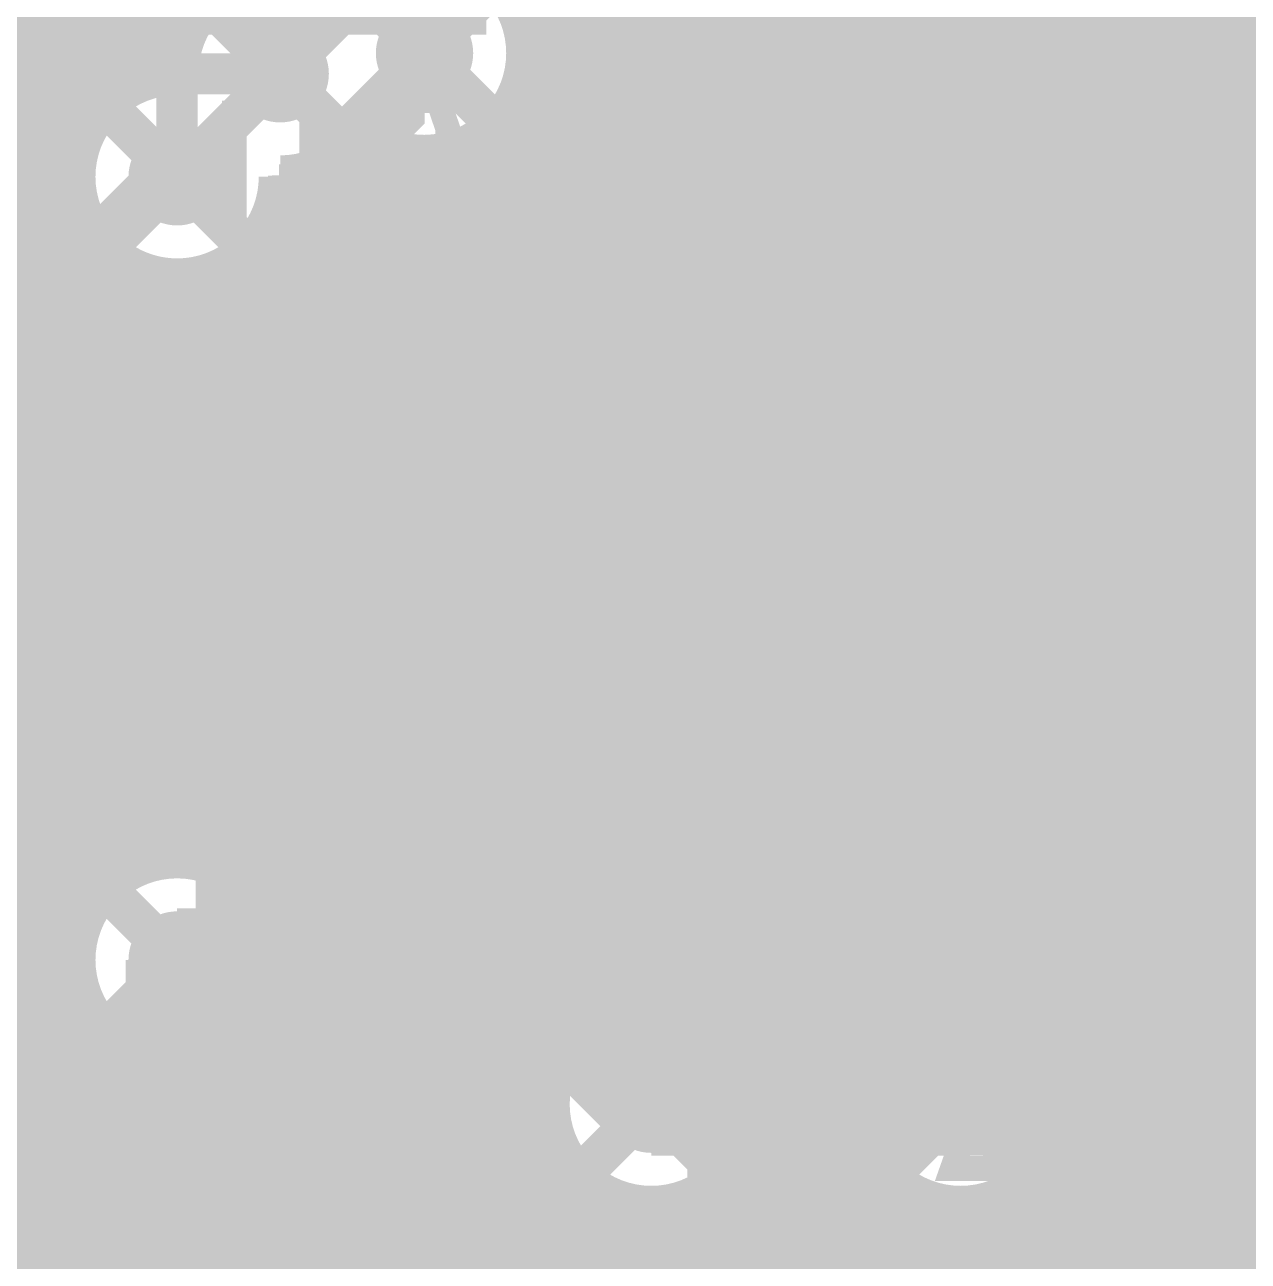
# Model space of a CAD drawing. Extents: x -3 to 92, y -53 to 125.
# Drawn here: x 52.66 to 60.19, y 31.54 to 39.16 of the extents above; entities that cross this region are included whole.
import ezdxf

# ---------------------------------------------------------------- set-up
doc = ezdxf.new("R2010")
doc.units = 0
doc.header["$MEASUREMENT"] = 0
doc.layers.get('0').update_dxf_attribs({"linetype": 'CONTINUOUS'})
for name, color, linetype in [('23-325-0_AST', 7, 'CONTINUOUS'), ('23-325-0_BOT', 7, 'CONTINUOUS'), ('23-325-0_DRD', 2, 'CONTINUOUS'), ('23-325-0_IN1', 4, 'CONTINUOUS'), ('23-325-0_IN2', 3, 'CONTINUOUS'), ('23-325-0_SMT', 10, 'CONTINUOUS'), ('23-325-0_SPT', 14, 'CONTINUOUS'), ('23-325-0_SST', 9, 'CONTINUOUS'), ('23-325-0_TOP', 12, 'CONTINUOUS'), ('THRUHOLE_TAP', 8, 'CONTINUOUS')]:
    doc.layers.add(name, color=color, linetype=linetype)

# ---------------------------------------------------------------- blocks, each defined once
blk = doc.blocks.new('OBLONG_51')
at = {"const_width": 0.65024}
blk.add_lwpolyline([(0, 0.50038), (0, -0.50038)], dxfattribs=at)
at = {"const_width": 0.32512}
for points in [[(-0.16256, 0.50038, 1), (0.16256, 0.50038, 1)], [(-0.16256, -0.50038, 1), (0.16256, -0.50038, 1)]]:
    blk.add_lwpolyline(points, format="xyb", close=True, dxfattribs=at)
blk = doc.blocks.new('ROUND_68')
at = {"const_width": 0.29972}
blk.add_lwpolyline([(-0.14986, 0, 1), (0.14986, 0, 1)], format="xyb", close=True, dxfattribs=at)
blk = doc.blocks.new('ROUND_78')
at = {"const_width": 0.29972}
blk.add_lwpolyline([(-0.14986, 0, 1), (0.14986, 0, 1)], format="xyb", close=True, dxfattribs=at)
blk = doc.blocks.new('ROUND_79')
at = {"const_width": 0.29972}
blk.add_lwpolyline([(-0.14986, 0, 1), (0.14986, 0, 1)], format="xyb", close=True, dxfattribs=at)
blk = doc.blocks.new('RECTANGLE_4')
blk.add_solid([(0.4826, 0.4064), (0.4826, -0.4064), (-0.4826, 0.4064), (-0.4826, -0.4064)])
blk = doc.blocks.new('ROUND_84')
at = {"const_width": 0.10033}
blk.add_lwpolyline([(-0.050164, 0, 1), (0.050164, 0, 1)], format="xyb", close=True, dxfattribs=at)

msp = doc.modelspace()

# ---------------------------------------------------------------- linework, layer by layer
at = {"layer": '23-325-0_AST', "const_width": 0.1524}
for points in [[(56.3499, 38.92042), (56.3499, 42.61612), (66.04, 42.61612), (66.8401, 41.81602), (66.8401, 38.92042), (56.3499, 38.92042)], [(51.8795, 42.1005), (51.8795, 39.1795), (53.5178, 39.1795), (53.5178, 42.1005), (51.8795, 42.1005)], [(53.7845, 42.1005), (53.7845, 39.1795), (55.4228, 39.1795), (55.4228, 42.1005), (53.7845, 42.1005)], [(53.7845, 35.7505), (53.7845, 32.8295), (55.4228, 32.8295), (55.4228, 35.7505), (53.7845, 35.7505)], [(55.6895, 35.7505), (55.6895, 32.8295), (57.3278, 32.8295), (57.3278, 35.7505), (55.6895, 35.7505)], [(57.5945, 35.7505), (57.5945, 32.8295), (59.2328, 32.8295), (59.2328, 35.7505), (57.5945, 35.7505)], [(59.4995, 35.7505), (59.4995, 32.8295), (61.1378, 32.8295), (61.1378, 35.7505), (59.4995, 35.7505)], [(58.72226, 35.15614), (58.8899, 35.23996), (58.8899, 35.41014), (58.72226, 35.49396), (58.55208, 35.49396), (58.21426, 35.32632), (57.8739, 35.49396), (57.8739, 35.15614)], [(60.7949, 35.23996), (59.7789, 35.49396), (59.7789, 35.15614)], [(54.91226, 35.15614), (55.0799, 35.19932), (55.0799, 35.45332), (54.91226, 35.49396), (54.5719, 35.49396), (54.40426, 35.41014), (54.40426, 35.15614), (54.0639, 35.15614), (54.0639, 35.49396)], [(56.64708, 35.49396), (56.64708, 35.15614), (55.9689, 35.32632), (55.9689, 35.41014), (56.9849, 35.41014)], [(60.62726, 34.47034), (60.7949, 34.55416), (60.7949, 34.72434), (60.62726, 34.80816), (60.45708, 34.80816), (60.11926, 34.64052), (59.7789, 34.80816), (59.7789, 34.47034)], [(54.74208, 34.80816), (54.74208, 34.47034), (54.0639, 34.64052), (54.0639, 34.72434), (55.0799, 34.72434)], [(56.64708, 34.80816), (56.64708, 34.47034), (55.9689, 34.64052), (55.9689, 34.72434), (56.9849, 34.72434)], [(58.55208, 34.80816), (58.55208, 34.47034), (57.8739, 34.64052), (57.8739, 34.72434), (58.8899, 34.72434)], [(55.0799, 34.12236), (55.0799, 33.95472)], [(56.9849, 34.12236), (56.9849, 33.95472)], [(58.8899, 34.12236), (58.8899, 33.95472)], [(55.0799, 34.03854), (54.0639, 34.03854), (54.23408, 33.95472)], [(56.9849, 34.03854), (55.9689, 34.03854), (56.13908, 33.95472)], [(58.8899, 34.03854), (57.8739, 34.03854), (58.04408, 33.95472)], [(60.7949, 34.03854), (59.7789, 34.03854), (59.94908, 33.95472)], [(54.5719, 33.18256), (54.5719, 33.43656), (54.40426, 33.52292), (54.23408, 33.52292), (54.0639, 33.43656), (54.0639, 33.18256), (55.0799, 33.18256)], [(54.5719, 33.39592), (55.0799, 33.52292)], [(56.4769, 33.18256), (56.4769, 33.43656), (56.30926, 33.52292), (56.13908, 33.52292), (55.9689, 33.43656), (55.9689, 33.18256), (56.9849, 33.18256)], [(56.4769, 33.39592), (56.9849, 33.52292)], [(58.3819, 33.18256), (58.3819, 33.43656), (58.21426, 33.52292), (58.04408, 33.52292), (57.8739, 33.43656), (57.8739, 33.18256), (58.8899, 33.18256)], [(58.3819, 33.39592), (58.8899, 33.52292)], [(60.2869, 33.18256), (60.2869, 33.43656), (60.11926, 33.52292), (59.94908, 33.52292), (59.7789, 33.43656), (59.7789, 33.18256), (60.7949, 33.18256)], [(54.991, 27.813), (50.419, 27.813), (50.419, 29.591), (50.673, 29.845), (50.419, 30.099), (50.419, 31.877), (54.991, 31.877), (54.991, 27.813)], [(60.071, 27.813), (55.499, 27.813), (55.499, 29.591), (55.753, 29.845), (55.499, 30.099), (55.499, 31.877), (60.071, 31.877), (60.071, 27.813)]]:
    msp.add_lwpolyline(points, dxfattribs=at)
at = {"layer": '23-325-0_BOT'}
for points, const_width in [([(59.563, 85.02904), (59.563, 33.91916)], 0.254), ([(51.181, 80.645), (51.181, 67.056), (52.197, 66.04), (52.197, 49.403), (53.975, 47.625), (53.975, 39.624), (53.594, 39.243), (53.594, 38.227)], 0.254), ([(55.118, 38.989), (54.991, 39.116), (54.991, 48.133), (53.34, 49.784), (53.34, 75.057), (54.356, 76.073), (54.356, 77.47)], 0.254), ([(51.816, 67.818), (52.705, 66.929), (52.705, 49.657), (54.483, 47.879), (54.483, 39.116), (54.229, 38.862)], 0.254), ([(57.7342, 49.29378), (57.7342, -1.69926)], 0.254), ([(51.435, 46.863), (52.705, 45.593), (52.705, 28.575), (51.308, 27.178)], 0.635), ([(59.7916, 46.52772), (59.7916, 33.69056)], 0.254), ([(60.0202, 46.31182), (60.0202, 33.46196)], 0.254), ([(60.2488, 46.23816), (60.2488, 33.23336)], 0.254), ([(57.9628, 45.53966), (57.9628, 32.9438)], 0.254), ([(58.1914, 45.38726), (58.1914, 33.09874)], 0.254), ([(55.88, 43.434), (55.88, 29.21), (55.499, 28.829), (55.372, 28.829)], 0.254), ([(60.452, 28.829), (60.452, 32.385), (58.928, 33.909), (58.928, 42.545)], 0.254), ([(58.42, 42.17162), (58.42, 33.14192)], 0.254), ([(58.4708, 42.11066), (58.4708, 33.909)], 0.254), ([(59.3852, 42.11066), (59.3852, 34.09696)], 0.254), ([(57.5056, 40.22598), (57.5056, 20.72386)], 0.254), ([(56.3372, 40.0939), (56.3372, 33.11652)], 0.254), ([(56.3626, 40.05072), (56.3626, 33.1216)], 0.254), ([(57.277, 39.88308), (57.277, 20.89658)], 0.254), ([(56.5912, 39.83482), (56.5912, 33.13684)], 0.254), ([(56.8198, 39.76116), (56.8198, 33.06318)], 0.254), ([(57.0484, 39.77386), (57.0484, 32.84728)], 0.254), ([(58.4708, 39.0906), (56.3372, 39.0906)], 0.254), ([(65.70472, 39.0906), (59.3852, 39.0906)], 0.254), ([(58.4708, 38.862), (56.3372, 38.862)], 0.254), ([(77.79258, 38.862), (59.3852, 38.862)], 0.254), ([(58.4708, 38.6334), (56.3372, 38.6334)], 0.254), ([(77.7748, 38.6334), (59.3852, 38.6334)], 0.254), ([(54.7624, 38.4683), (54.7624, 31.82874)], 0.254), ([(55.4228, 38.43782), (55.4228, 31.6992)], 0.254), ([(54.88178, 38.4048), (54.6608, 38.4048)], 0.254), ([(54.991, 38.37178), (54.991, 31.87192)], 0.254), ([(55.2196, 38.3667), (55.2196, 31.82874)], 0.254), ([(55.4228, 38.4048), (55.35422, 38.4048)], 0.254), ([(58.4708, 38.4048), (56.3372, 38.4048)], 0.254), ([(77.7748, 38.4048), (59.3852, 38.4048)], 0.254), ([(54.5338, 38.31082), (54.5338, 31.6738)], 0.254), ([(54.3052, 38.23716), (54.3052, -1.76276)], 0.254), ([(55.4228, 38.1762), (54.22138, 38.1762)], 0.254), ([(58.4708, 38.1762), (56.3372, 38.1762)], 0.254), ([(68.78066, 38.1762), (59.3852, 38.1762)], 0.254), ([(55.4228, 37.9476), (54.15788, 37.9476)], 0.254), ([(58.4708, 37.9476), (56.3372, 37.9476)], 0.254), ([(68.62826, 37.9476), (59.3852, 37.9476)], 0.254), ([(54.0766, 37.8206), (54.0766, 33.8328)], 0.254), ([(55.4228, 37.719), (53.96484, 37.719)], 0.254), ([(58.4708, 37.719), (56.3372, 37.719)], 0.254), ([(68.58508, 37.719), (59.3852, 37.719)], 0.254), ([(53.3527, 37.64534), (53.3527, 34.00044)], 0.254), ([(53.3908, 37.6301), (53.3908, 34.01568)], 0.254), ([(53.6194, 37.59708), (53.6194, 34.0487)], 0.254), ([(53.848, 37.65042), (53.848, 33.99536)], 0.254), ([(55.4228, 37.4904), (53.3527, 37.4904)], 0.254), ([(58.4708, 37.4904), (56.3372, 37.4904)], 0.254), ([(68.62826, 37.4904), (59.3852, 37.4904)], 0.254), ([(55.4228, 37.2618), (53.3527, 37.2618)], 0.254), ([(58.4708, 37.2618), (56.3372, 37.2618)], 0.254), ([(68.78066, 37.2618), (59.3852, 37.2618)], 0.254), ([(55.4228, 37.0332), (53.3527, 37.0332)], 0.254), ([(58.4708, 37.0332), (56.3372, 37.0332)], 0.254), ([(69.08038, 37.0332), (59.3852, 37.0332)], 0.254), ([(55.4228, 36.8046), (53.3527, 36.8046)], 0.254), ([(58.4708, 36.8046), (56.3372, 36.8046)], 0.254), ([(65.82156, 36.8046), (59.3852, 36.8046)], 0.254), ([(55.4228, 36.576), (53.3527, 36.576)], 0.254), ([(58.4708, 36.576), (56.3372, 36.576)], 0.254), ([(65.51676, 36.576), (59.3852, 36.576)], 0.254), ([(55.4228, 36.3474), (53.3527, 36.3474)], 0.254), ([(58.4708, 36.3474), (56.3372, 36.3474)], 0.254), ([(65.41008, 36.3474), (59.3852, 36.3474)], 0.254), ([(55.4228, 36.1188), (53.3527, 36.1188)], 0.254), ([(58.4708, 36.1188), (56.3372, 36.1188)], 0.254), ([(65.3923, 36.1188), (59.3852, 36.1188)], 0.254), ([(55.4228, 35.8902), (53.3527, 35.8902)], 0.254), ([(58.4708, 35.8902), (56.3372, 35.8902)], 0.254), ([(65.3923, 35.8902), (59.3852, 35.8902)], 0.254), ([(55.4228, 35.6616), (53.3527, 35.6616)], 0.254), ([(58.4708, 35.6616), (56.3372, 35.6616)], 0.254), ([(65.3923, 35.6616), (59.3852, 35.6616)], 0.254), ([(55.4228, 35.433), (53.3527, 35.433)], 0.254), ([(58.4708, 35.433), (56.3372, 35.433)], 0.254), ([(65.3923, 35.433), (59.3852, 35.433)], 0.254), ([(55.4228, 35.2044), (53.3527, 35.2044)], 0.254), ([(58.4708, 35.2044), (56.3372, 35.2044)], 0.254), ([(65.3923, 35.2044), (59.3852, 35.2044)], 0.254), ([(55.4228, 34.9758), (53.3527, 34.9758)], 0.254), ([(58.4708, 34.9758), (56.3372, 34.9758)], 0.254), ([(65.3923, 34.9758), (59.3852, 34.9758)], 0.254), ([(55.4228, 34.7472), (53.3527, 34.7472)], 0.254), ([(58.4708, 34.7472), (56.3372, 34.7472)], 0.254), ([(65.3923, 34.7472), (59.3852, 34.7472)], 0.254), ([(55.4228, 34.5186), (53.3527, 34.5186)], 0.254), ([(58.4708, 34.5186), (56.3372, 34.5186)], 0.254), ([(65.3923, 34.5186), (59.3852, 34.5186)], 0.254), ([(55.4228, 34.29), (53.3527, 34.29)], 0.254), ([(58.4708, 34.29), (56.3372, 34.29)], 0.254), ([(65.3923, 34.29), (59.3852, 34.29)], 0.254), ([(59.3852, 34.09696), (60.77458, 32.70758)], 0.254), ([(55.4228, 34.0614), (53.3527, 34.0614)], 0.254), ([(58.4708, 34.0614), (56.3372, 34.0614)], 0.254), ([(65.3923, 34.0614), (59.42076, 34.0614)], 0.254), ([(55.4228, 33.8328), (54.0766, 33.8328)], 0.254), ([(58.47588, 33.8328), (56.3372, 33.8328)], 0.254), ([(65.3923, 33.8328), (59.64936, 33.8328)], 0.254), ([(52.959, 26.289), (53.594, 26.924), (53.594, 33.401)], 0.635), ([(55.4228, 33.6042), (54.20868, 33.6042)], 0.254), ([(58.58764, 33.6042), (56.3372, 33.6042)], 0.254), ([(58.60796, 33.58134), (59.9948, 32.1945)], 0.254), ([(65.3923, 33.6042), (59.87796, 33.6042)], 0.254), ([(58.6486, 33.5407), (58.6486, 33.09874)], 0.254), ([(54.2417, 33.401), (54.2417, 26.924)], 0.254), ([(55.4228, 33.3756), (54.2417, 33.3756)], 0.254), ([(58.8137, 33.3756), (56.3372, 33.3756)], 0.254), ([(65.3923, 33.3756), (60.10656, 33.3756)], 0.254), ([(58.8772, 33.3121), (58.8772, 32.9438)], 0.254), ([(55.4228, 33.147), (54.2417, 33.147)], 0.254), ([(59.0423, 33.147), (56.3372, 33.147)], 0.254), ([(59.1058, 33.0835), (59.1058, 30.44952)], 0.254), ([(55.4228, 32.9184), (54.2417, 32.9184)], 0.254), ([(57.9374, 32.9184), (56.99506, 32.9184)], 0.254), ([(59.2709, 32.9184), (58.90006, 32.9184)], 0.254), ([(59.3344, 32.8549), (59.3344, 30.32506)], 0.254), ([(55.4228, 32.6898), (54.2417, 32.6898)], 0.254), ([(57.81548, 32.6898), (57.11952, 32.6898)], 0.254), ([(59.4995, 32.6898), (59.02452, 32.6898)], 0.254), ([(59.563, 32.6263), (59.563, 25.1714)], 0.254), ([(55.4228, 32.4612), (54.2417, 32.4612)], 0.254), ([(57.79262, 32.4612), (57.14238, 32.4612)], 0.254), ([(59.7281, 32.4612), (59.04738, 32.4612)], 0.254), ([(59.7916, 32.3977), (59.7916, 25.4)], 0.254), ([(55.4228, 32.2326), (54.2417, 32.2326)], 0.254), ([(57.85612, 32.2326), (57.07888, 32.2326)], 0.254), ([(59.9567, 32.2326), (58.98388, 32.2326)], 0.254), ([(59.9948, 32.1945), (59.9948, 29.2608)], 0.254), ([(57.0484, 32.17672), (57.0484, 20.94992)], 0.254), ([(57.9628, 32.07766), (57.9628, -1.9558)], 0.254), ([(58.8772, 32.07766), (58.8772, 30.47238)], 0.254), ([(55.4228, 32.004), (54.2417, 32.004)], 0.254), ([(56.8198, 31.96082), (56.8198, 20.9169)], 0.254), ([(58.04662, 32.004), (56.88584, 32.004)], 0.254), ([(59.9948, 32.004), (58.79084, 32.004)], 0.254), ([(56.3372, 31.90748), (56.3372, 29.21)], 0.254), ([(56.3626, 31.89986), (56.3626, -1.71196)], 0.254), ([(56.5912, 31.88716), (56.5912, 20.7772)], 0.254), ([(58.1914, 31.92526), (58.1914, -1.8923)], 0.254), ([(58.42, 31.88208), (58.42, 30.21584)], 0.254), ([(58.6486, 31.92526), (58.6486, 30.40888)], 0.254), ([(54.65572, 31.7754), (54.2417, 31.7754)], 0.254), ([(55.4228, 31.7754), (55.32628, 31.7754)], 0.254), ([(59.9948, 31.7754), (56.3372, 31.7754)], 0.254), ([(54.43982, 31.5468), (54.2417, 31.5468)], 0.254), ([(59.9948, 31.5468), (56.3372, 31.5468)], 0.254)]:
    msp.add_lwpolyline(points, dxfattribs=dict(at, const_width=const_width))
at = {"layer": '23-325-0_BOT', "const_width": 0.254}
for points in [[(54.229, 38.23208, 0.2379888), (54.73567, 38.48772)], [(54.73446, 38.48862, 0.1649665), (55.118, 38.35854)], [(55.118, 38.35908, 0.1269597), (55.42284, 38.43775)], [(53.594, 37.59708, 0.4142136), (54.22392, 38.227)], [(53.3527, 37.64534, 0.0986279), (53.594, 37.59728)], [(53.594, 34.0487, 0.0959678), (53.35213, 34.00185)], [(54.2417, 33.401, 0.4142136), (53.594, 34.0487)], [(58.4708, 33.909, 0.1989124), (58.60471, 33.58571)], [(58.4708, 33.909, 0.1989124), (58.60471, 33.58571)], [(56.515, 33.14192, 0.0716356), (56.33726, 33.11632)], [(57.14492, 32.512, 0.4142136), (56.515, 33.14192)], [(58.42, 33.14192, 0.4142136), (57.79008, 32.512)], [(59.04992, 32.512, 0.4142136), (58.42, 33.14192)], [(56.515, 31.88208, 0.4142136), (57.14492, 32.512)], [(57.79008, 32.512, 0.4142136), (58.42, 31.88208)], [(58.42, 31.88208, 0.4142136), (59.04992, 32.512)], [(56.3372, 31.90748, 0.071635), (56.515, 31.88188)], [(54.991, 31.87192, 0.4142136), (54.36108, 31.242)], [(54.991, 31.87192, 0.4142136), (54.36108, 31.242)], [(55.4228, 31.6992, 0.1914993), (54.991, 31.87087)], [(55.4228, 31.6992, 0.1914993), (54.991, 31.87087)]]:
    msp.add_lwpolyline(points, format="xyb", dxfattribs=at)
at = {"layer": '23-325-0_DRD', "const_width": 0.254}
for points in [[(55.753, 39.624), (54.483, 38.354)], [(55.753, 38.354), (54.483, 39.624)], [(54.864, 39.497), (53.594, 38.227)], [(54.864, 38.227), (53.594, 39.497)], [(54.229, 38.862), (52.959, 37.592)], [(54.229, 37.592), (52.959, 38.862)], [(54.229, 34.036), (52.959, 32.766)], [(54.229, 32.766), (52.959, 34.036)], [(54.229, 34.036), (52.959, 32.766)], [(54.229, 32.766), (52.959, 34.036)], [(57.15, 33.147), (55.88, 31.877)], [(57.15, 31.877), (55.88, 33.147)], [(57.15, 33.147), (55.88, 31.877)], [(57.15, 31.877), (55.88, 33.147)], [(59.055, 33.147), (57.785, 31.877)], [(59.055, 31.877), (57.785, 33.147)], [(59.055, 33.147), (57.785, 31.877)], [(59.055, 31.877), (57.785, 33.147)], [(55.626, 31.877), (54.356, 30.607)], [(55.626, 30.607), (54.356, 31.877)], [(55.626, 31.877), (54.356, 30.607)], [(55.626, 30.607), (54.356, 31.877)]]:
    msp.add_lwpolyline(points, dxfattribs=at)
at = {"layer": '23-325-0_IN1', "const_width": 0.254}
for points in [[(53.594, 121.94286), (53.594, 38.85692)], [(53.3654, 121.70156), (53.3654, 38.81374)], [(53.1368, 121.5644), (53.1368, 38.6588)], [(52.9082, 121.49328), (52.9082, 26.91638)], [(52.6796, 121.4755), (52.6796, 26.85288)], [(58.166, 106.81462), (58.166, 33.08858)], [(57.9374, 106.62412), (57.9374, 32.91586)], [(57.7088, 49.2379), (57.7088, -1.68148)], [(59.7662, 46.5709), (59.7662, 21.96084)], [(59.9948, 46.32706), (59.9948, 29.2608)], [(60.2234, 46.2407), (60.2234, 29.41574)], [(55.88, 42.80408), (55.88, 29.19984)], [(56.1086, 42.84726), (56.1086, 32.99206)], [(59.5376, 42.38498), (59.5376, 21.9456)], [(58.3946, 42.20972), (58.3946, 33.14192)], [(59.309, 42.04208), (59.309, 21.83638)], [(58.6232, 41.99382), (58.6232, 33.1089)], [(58.8518, 41.92016), (58.8518, 32.9692)], [(59.0804, 41.93286), (59.0804, 21.49348)], [(57.4802, 40.14978), (57.4802, -1.54686)], [(56.3372, 40.0939), (56.3372, 33.11652)], [(56.5658, 39.85006), (56.5658, 33.13938)], [(57.2516, 39.8653), (57.2516, -1.47828)], [(56.7944, 39.7637), (56.7944, 33.07588)], [(57.023, 39.76878), (57.023, 32.88284)], [(53.64226, 39.0906), (52.2605, 39.0906)], [(65.70472, 39.0906), (55.7403, 39.0906)], [(53.59908, 38.862), (52.2732, 38.862)], [(86.36, 38.862), (55.73522, 38.862)], [(53.1114, 38.6334), (52.2732, 38.6334)], [(78.40472, 38.6334), (55.6387, 38.6334)], [(55.6514, 38.65372), (55.6514, 29.39288)], [(54.737, 38.48608), (54.737, 14.91996)], [(55.4228, 38.43782), (55.4228, 29.45638)], [(52.98948, 38.4048), (52.2732, 38.4048)], [(54.88178, 38.4048), (54.6608, 38.4048)], [(54.9656, 38.37686), (54.9656, 29.30906)], [(55.1942, 38.36416), (55.1942, 29.43352)], [(78.18882, 38.4048), (55.35422, 38.4048)], [(54.5084, 38.29812), (54.5084, 14.97584)], [(54.2798, 38.23462), (54.2798, 15.17904)], [(52.96662, 38.1762), (52.2732, 38.1762)], [(78.11516, 38.1762), (54.22138, 38.1762)], [(53.03012, 37.9476), (52.2732, 37.9476)], [(78.12786, 37.9476), (54.15788, 37.9476)], [(53.1368, 37.79266), (53.1368, 33.8328)], [(54.0512, 37.79266), (54.0512, 33.8328)], [(53.22062, 37.719), (52.2732, 37.719)], [(78.23708, 37.719), (53.96484, 37.719)], [(53.3654, 37.64026), (53.3654, 33.98774)], [(53.594, 37.59708), (53.594, 34.03092)], [(53.8226, 37.64026), (53.8226, 33.98774)], [(69.38772, 37.4904), (52.2732, 37.4904)], [(69.17182, 37.2618), (52.2732, 37.2618)], [(69.09816, 37.0332), (52.2732, 37.0332)], [(65.87998, 36.8046), (52.2732, 36.8046)], [(65.53708, 36.576), (52.2732, 36.576)], [(65.42786, 36.3474), (52.2732, 36.3474)], [(65.41516, 36.1188), (52.2732, 36.1188)], [(65.48882, 35.8902), (52.2732, 35.8902)], [(65.70472, 35.6616), (52.2732, 35.6616)], [(78.12278, 35.433), (52.2732, 35.433)], [(78.2193, 35.2044), (52.2732, 35.2044)], [(78.50378, 34.9758), (52.2732, 34.9758)], [(78.30566, 34.7472), (52.2732, 34.7472)], [(78.15326, 34.5186), (52.2732, 34.5186)], [(78.11008, 34.29), (52.2732, 34.29)], [(78.15326, 34.0614), (52.2732, 34.0614)], [(53.13426, 33.8328), (52.26558, 33.8328)], [(78.30566, 33.8328), (54.0512, 33.8328)], [(52.9971, 33.6042), (52.15636, 33.6042)], [(78.50378, 33.6042), (54.1909, 33.6042)], [(52.96408, 33.3756), (48.9712, 33.3756)], [(78.2193, 33.3756), (54.22392, 33.3756)], [(53.01742, 33.147), (48.9712, 33.147)], [(78.12278, 33.147), (54.17058, 33.147)], [(53.1368, 32.96666), (53.1368, 26.89352)], [(54.0512, 32.96666), (54.0512, 15.24508)], [(53.1876, 32.9184), (48.9712, 32.9184)], [(56.0324, 32.9184), (53.99786, 32.9184)], [(57.9374, 32.9184), (56.99506, 32.9184)], [(65.5574, 32.9184), (58.90006, 32.9184)], [(53.3654, 32.81426), (53.3654, 26.76906)], [(53.8226, 32.81426), (53.8226, 15.2273)], [(53.594, 32.77108), (53.594, 15.11046)], [(55.91048, 32.6898), (48.9712, 32.6898)], [(57.81548, 32.6898), (57.11952, 32.6898)], [(65.43548, 32.6898), (59.02452, 32.6898)], [(55.88762, 32.4612), (48.9712, 32.4612)], [(57.79262, 32.4612), (57.14238, 32.4612)], [(65.41262, 32.4612), (59.04738, 32.4612)], [(55.95112, 32.2326), (48.9712, 32.2326)], [(57.85612, 32.2326), (57.07888, 32.2326)], [(65.47612, 32.2326), (58.98388, 32.2326)], [(57.023, 32.13862), (57.023, -1.4605)], [(57.9374, 32.1056), (57.9374, -1.9177)], [(56.1086, 32.0294), (56.1086, 19.58086)], [(58.8518, 32.05226), (58.8518, -1.47828)], [(56.14162, 32.004), (48.9712, 32.004)], [(58.04662, 32.004), (56.88584, 32.004)], [(65.66662, 32.004), (58.79084, 32.004)], [(56.3372, 31.90748), (56.3372, -1.73228)], [(56.5658, 31.88462), (56.5658, -1.57734)], [(56.7944, 31.94812), (56.7944, -1.49098)], [(58.166, 31.93542), (58.166, -1.92786)], [(58.3946, 31.88208), (58.3946, -1.68656)], [(58.6232, 31.9151), (58.6232, -1.5494)], [(61.3664, 31.7754), (48.9712, 31.7754)], [(61.24448, 31.5468), (48.9712, 31.5468)]]:
    msp.add_lwpolyline(points, dxfattribs=at)
for points in [[(55.74792, 38.989, 0.4142136), (55.118, 39.61892)], [(54.229, 39.49192, 0.4142136), (53.59908, 38.862)], [(55.118, 38.35908, 0.4142136), (55.74792, 38.989)], [(53.594, 38.85692, 0.4142136), (52.96408, 38.227)], [(54.229, 38.23208, 0.2379888), (54.73567, 38.48772)], [(54.73446, 38.48862, 0.1649665), (55.118, 38.35854)], [(52.96408, 38.227, 0.4142136), (53.594, 37.59708)], [(53.594, 37.59708, 0.4142136), (54.22392, 38.227)], [(53.594, 34.03092, 0.4142136), (52.96408, 33.401)], [(53.594, 34.03092, 0.4142136), (52.96408, 33.401)], [(54.22392, 33.401, 0.4142136), (53.594, 34.03092)], [(54.22392, 33.401, 0.4142136), (53.594, 34.03092)], [(52.96408, 33.401, 0.4142136), (53.594, 32.77108)], [(52.96408, 33.401, 0.4142136), (53.594, 32.77108)], [(53.594, 32.77108, 0.4142136), (54.22392, 33.401)], [(53.594, 32.77108, 0.4142136), (54.22392, 33.401)], [(56.515, 33.14192, 0.4142136), (55.88508, 32.512)], [(57.14492, 32.512, 0.4142136), (56.515, 33.14192)], [(58.42, 33.14192, 0.4142136), (57.79008, 32.512)], [(59.04992, 32.512, 0.4142136), (58.42, 33.14192)], [(55.88508, 32.512, 0.4142136), (56.515, 31.88208)], [(56.515, 31.88208, 0.4142136), (57.14492, 32.512)], [(57.79008, 32.512, 0.4142136), (58.42, 31.88208)], [(58.42, 31.88208, 0.4142136), (59.04992, 32.512)]]:
    msp.add_lwpolyline(points, format="xyb", dxfattribs=at)
at = {"layer": '23-325-0_IN2', "const_width": 0.635}
for points in [[(53.594, 33.401), (55.626, 33.401), (56.515, 32.512)], [(58.42, 32.512), (56.515, 32.512)], [(58.42, 32.512), (66.04, 32.512)]]:
    msp.add_lwpolyline(points, dxfattribs=at)
at = {"layer": '23-325-0_SST', "const_width": 0.1524}
for points in [[(66.8401, 41.81602), (66.8401, 38.92042), (56.3499, 38.92042), (56.3499, 42.61612), (66.04, 42.61612), (66.8274, 41.81602), (66.8401, 41.81602)], [(51.8795, 42.1005), (51.8795, 39.1795), (53.5178, 39.1795), (53.5178, 42.1005), (51.8795, 42.1005)], [(53.7845, 42.1005), (53.7845, 39.1795), (55.4228, 39.1795), (55.4228, 42.1005), (53.7845, 42.1005)], [(54.42204, 38.6969), (54.42204, 37.85108), (54.36362, 37.6809), (54.00802, 37.6809), (53.94706, 37.85108), (53.94706, 38.6969)], [(55.26024, 37.6809), (54.78526, 37.6809), (55.26024, 38.35908), (55.26024, 38.52672), (55.20182, 38.6969), (54.84622, 38.6969), (54.78526, 38.52672)], [(56.09844, 37.6809), (55.62346, 37.6809), (56.09844, 38.35908), (56.09844, 38.52672), (56.04002, 38.6969), (55.68442, 38.6969), (55.62346, 38.52672)], [(53.3146, 35.96894), (53.3146, 36.98494), (53.19776, 36.81476)], [(56.7436, 35.96894), (56.7436, 36.98494), (56.62676, 36.81476)], [(60.0456, 35.96894), (60.0456, 36.98494), (59.92876, 36.81476)], [(52.24018, 36.47694), (52.59578, 36.47694), (52.71516, 36.64712), (52.71516, 36.81476), (52.59578, 36.98494), (52.24018, 36.98494), (52.24018, 35.96894)], [(54.27218, 36.30676), (53.7972, 36.30676), (54.03596, 36.98494), (54.1528, 36.98494), (54.1528, 35.96894)], [(54.6354, 36.13912), (54.69636, 35.96894), (55.05196, 35.96894), (55.11038, 36.13912), (55.11038, 36.47694), (54.991, 36.64712), (54.6354, 36.64712), (54.6354, 36.98494), (55.11038, 36.98494)], [(55.66918, 36.47694), (56.02478, 36.47694), (56.14416, 36.64712), (56.14416, 36.81476), (56.02478, 36.98494), (55.66918, 36.98494), (55.66918, 35.96894)], [(57.70118, 36.30676), (57.2262, 36.30676), (57.46496, 36.98494), (57.5818, 36.98494), (57.5818, 35.96894)], [(58.53938, 36.30676), (58.0644, 36.30676), (58.30316, 36.98494), (58.42, 36.98494), (58.42, 35.96894)], [(58.97118, 36.47694), (59.32678, 36.47694), (59.44616, 36.64712), (59.44616, 36.81476), (59.32678, 36.98494), (58.97118, 36.98494), (58.97118, 35.96894)], [(52.53736, 36.47694), (52.71516, 35.96894)], [(55.96636, 36.47694), (56.14416, 35.96894)], [(59.26836, 36.47694), (59.44616, 35.96894)], [(53.43398, 35.96894), (53.19776, 35.96894)], [(56.86298, 35.96894), (56.62676, 35.96894)], [(60.16498, 35.96894), (59.92876, 35.96894)], [(53.7845, 35.7505), (53.7845, 32.8295), (55.4228, 32.8295), (55.4228, 35.7505), (53.7845, 35.7505)], [(55.6895, 35.7505), (55.6895, 32.8295), (57.3278, 32.8295), (57.3278, 35.7505), (55.6895, 35.7505)], [(57.5945, 35.7505), (57.5945, 32.8295), (59.2328, 32.8295), (59.2328, 35.7505), (57.5945, 35.7505)], [(59.4995, 35.7505), (59.4995, 32.8295), (61.1378, 32.8295), (61.1378, 35.7505), (59.4995, 35.7505)], [(57.8866, 31.77794), (57.8866, 32.79394), (57.76976, 32.62376)], [(56.81218, 32.28594), (57.16778, 32.28594), (57.28716, 32.45612), (57.28716, 32.62376), (57.16778, 32.79394), (56.81218, 32.79394), (56.81218, 31.77794)], [(58.84418, 32.11576), (58.3692, 32.11576), (58.60796, 32.79394), (58.7248, 32.79394), (58.7248, 31.77794)], [(59.2074, 31.94812), (59.32678, 31.77794), (59.563, 31.77794), (59.68238, 31.94812), (59.68238, 32.11576), (59.44616, 32.45612), (59.68238, 32.79394), (59.2074, 32.79394)], [(57.10936, 32.28594), (57.28716, 31.77794)], [(54.991, 27.813), (54.991, 31.877), (50.419, 31.877), (50.419, 30.099), (50.673, 29.845), (50.419, 29.591), (50.419, 27.813), (54.991, 27.813)], [(60.071, 27.813), (60.071, 31.877), (55.499, 31.877), (55.499, 30.099), (55.753, 29.845), (55.499, 29.591), (55.499, 27.813), (60.071, 27.813)], [(58.00598, 31.77794), (57.76976, 31.77794)]]:
    msp.add_lwpolyline(points, dxfattribs=at)
at = {"layer": '23-325-0_TOP'}
for points, const_width in [([(45.0469, 38.1762), (45.1358, 38.1762), (47.498, 35.814), (52.959, 35.814), (56.642, 39.497), (64.897, 39.497), (66.167, 40.767)], 0.254), ([(54.229, 38.862), (53.086, 38.862), (51.689, 37.465), (48.768, 37.465), (46.55566, 39.67734), (45.0469, 39.67734)], 0.254), ([(40.06342, 36.195), (40.06342, 34.48558), (40.513, 34.036), (50.292, 34.036), (51.562, 35.306), (53.213, 35.306), (56.896, 38.989), (65.405, 38.989), (65.913, 39.497), (66.04, 39.497), (66.04, 39.624)], 0.254), ([(53.594, 38.227), (53.467, 38.227), (52.07, 36.83), (48.641, 36.83), (46.29404, 39.17696), (45.0469, 39.17696)], 0.254), ([(45.0469, 38.67658), (46.03242, 38.67658), (48.387, 36.322), (52.705, 36.322), (54.991, 38.608), (54.991, 38.862), (55.118, 38.989)], 0.254), ([(54.61, 35.0012), (55.4228, 35.814), (56.134, 35.814), (57.15, 36.83), (57.15, 37.719)], 0.254), ([(56.515, 35.0012), (56.515, 35.052), (58.42, 36.957), (58.42, 37.719)], 0.254), ([(59.69, 37.719), (59.69, 36.2712), (58.42, 35.0012)], 0.254), ([(59.5122, 35.4457), (59.2328, 35.1663)], 0.254), ([(59.5122, 35.4457), (59.5122, 34.3154)], 0.254), ([(59.309, 35.2425), (59.309, 31.6992)], 0.254), ([(59.2328, 35.1663), (59.2328, 34.3154)], 0.254), ([(59.5122, 35.2044), (59.26836, 35.2044)], 0.254), ([(54.61, 35.0012), (54.4068, 34.798), (51.816, 34.798), (49.53, 32.512), (47.879, 32.512), (46.482, 31.115), (46.482, 29.845)], 0.254), ([(51.562, 29.845), (51.562, 30.48), (53.213, 32.131), (55.372, 32.131), (55.626, 32.385), (55.626, 34.29), (56.3372, 35.0012), (56.515, 35.0012)], 0.254), ([(56.642, 29.845), (57.404, 30.607), (57.404, 34.163), (58.2422, 35.0012), (58.42, 35.0012)], 0.254), ([(59.5122, 34.9758), (59.2328, 34.9758)], 0.254), ([(59.5122, 34.7472), (59.2328, 34.7472)], 0.254), ([(59.5122, 34.5186), (59.2328, 34.5186)], 0.254), ([(59.2328, 34.3154), (59.2328, 34.2646)], 0.254), ([(59.5122, 34.3154), (59.5122, 34.2646)], 0.254), ([(59.5122, 34.29), (59.2328, 34.29)], 0.254), ([(59.2328, 34.2646), (59.2328, 32.8422)], 0.254), ([(59.5122, 34.2646), (59.5122, 32.8422)], 0.254), ([(59.5122, 34.0614), (59.2328, 34.0614)], 0.254), ([(59.5122, 33.8328), (59.2328, 33.8328)], 0.254), ([(54.61, 33.5788), (54.61, 33.528), (54.483, 33.401), (53.594, 33.401)], 0.635), ([(53.594, 33.401), (54.483, 33.401), (54.61, 33.528), (54.61, 33.5788)], 0.635), ([(56.515, 32.512), (56.515, 33.5788)], 0.635), ([(56.515, 32.512), (56.515, 33.5788)], 0.635), ([(58.42, 33.5788), (58.42, 32.512)], 0.635), ([(58.42, 33.5788), (58.42, 32.512)], 0.635), ([(59.5122, 33.6042), (59.2328, 33.6042)], 0.254), ([(59.5122, 33.5788), (60.325, 33.5788)], 0.254), ([(59.5122, 33.3756), (59.2328, 33.3756)], 0.254), ([(59.5122, 33.147), (59.2328, 33.147)], 0.254), ([(59.5122, 32.9184), (59.2328, 32.9184)], 0.254), ([(59.2328, 32.8422), (59.0677, 32.8422)], 0.254), ([(59.0677, 32.8422), (59.0677, 32.512)], 0.254), ([(59.0804, 32.8422), (59.0804, 31.6992)], 0.254), ([(61.1378, 32.8422), (59.5122, 32.8422)], 0.254), ([(59.5376, 32.8422), (59.5376, 31.6992)], 0.254), ([(59.7662, 32.8422), (59.7662, 31.6992)], 0.254), ([(59.9948, 32.8422), (59.9948, 29.2862)], 0.254), ([(60.2234, 32.8422), (60.2234, 29.41574)], 0.254), ([(65.43548, 32.6898), (59.0677, 32.6898)], 0.254), ([(65.41262, 32.4612), (59.06516, 32.4612)], 0.254), ([(57.8612, 32.18434), (57.8612, 30.607)], 0.254), ([(65.47612, 32.2326), (59.0042, 32.2326)], 0.254), ([(57.9374, 32.0802), (57.9374, 25.9715)], 0.254), ([(58.8518, 32.0294), (58.8518, 31.6992)], 0.254), ([(58.01868, 32.004), (57.8612, 32.004)], 0.254), ([(65.66662, 32.004), (58.82132, 32.004)], 0.254), ([(58.166, 31.9151), (58.166, 31.6992)], 0.254), ([(58.6232, 31.89732), (58.6232, 31.6992)], 0.254), ([(58.3946, 31.8643), (58.3946, 31.6992)], 0.254), ([(61.3664, 31.7754), (57.8612, 31.7754)], 0.254), ([(57.9628, 31.6992), (57.9628, 30.0228)], 0.254), ([(59.8932, 31.6992), (57.9628, 31.6992)], 0.254), ([(59.8932, 31.6992), (59.8932, 30.0228)], 0.254), ([(57.9628, 31.5468), (57.8612, 31.5468)], 0.254), ([(61.24448, 31.5468), (59.8932, 31.5468)], 0.254)]:
    msp.add_lwpolyline(points, dxfattribs=dict(at, const_width=const_width))
at = {"layer": '23-325-0_TOP', "const_width": 0.254}
for points in [[(58.42, 31.8643, 0.4142136), (59.0677, 32.512)], [(57.8612, 32.18434, 0.2661457), (58.42, 31.86422)], [(57.8612, 32.18434, 0.2661457), (58.42, 31.86422)]]:
    msp.add_lwpolyline(points, format="xyb", dxfattribs=at)

# ---------------------------------------------------------------- block references
at = {"layer": '23-325-0_AST'}
for p in [(57.15, 37.719), (58.42, 37.719), (59.69, 37.719)]:
    msp.add_blockref('OBLONG_51', p, dxfattribs=at)
at = {"layer": '23-325-0_BOT'}
for p in [(55.118, 38.989), (54.229, 38.862), (53.594, 38.227), (53.594, 33.401), (56.515, 32.512), (58.42, 32.512)]:
    msp.add_blockref('ROUND_68', p, dxfattribs=at)
at = {"layer": '23-325-0_IN1'}
for name, p in [('ROUND_79', (55.118, 38.989)), ('ROUND_78', (54.229, 38.862)), ('ROUND_78', (53.594, 38.227)), ('ROUND_78', (53.594, 33.401)), ('ROUND_78', (56.515, 32.512)), ('ROUND_78', (58.42, 32.512))]:
    msp.add_blockref(name, p, dxfattribs=at)
at = {"layer": '23-325-0_IN2'}
for p in [(55.118, 38.989), (54.229, 38.862), (53.594, 38.227), (53.594, 33.401), (56.515, 32.512), (58.42, 32.512)]:
    msp.add_blockref('ROUND_68', p, dxfattribs=at)
at = {"layer": '23-325-0_SMT'}
for name, p in [('OBLONG_51', (57.15, 37.719)), ('OBLONG_51', (58.42, 37.719)), ('OBLONG_51', (59.69, 37.719)), ('RECTANGLE_4', (54.61, 35.0012)), ('RECTANGLE_4', (56.515, 35.0012)), ('RECTANGLE_4', (58.42, 35.0012)), ('RECTANGLE_4', (60.325, 35.0012)), ('RECTANGLE_4', (54.61, 33.5788)), ('RECTANGLE_4', (56.515, 33.5788)), ('RECTANGLE_4', (58.42, 33.5788)), ('RECTANGLE_4', (60.325, 33.5788))]:
    msp.add_blockref(name, p, dxfattribs=at)
at = {"layer": '23-325-0_SPT'}
for name, p in [('OBLONG_51', (57.15, 37.719)), ('OBLONG_51', (58.42, 37.719)), ('OBLONG_51', (59.69, 37.719)), ('RECTANGLE_4', (54.61, 35.0012)), ('RECTANGLE_4', (56.515, 35.0012)), ('RECTANGLE_4', (58.42, 35.0012)), ('RECTANGLE_4', (60.325, 35.0012)), ('RECTANGLE_4', (54.61, 33.5788)), ('RECTANGLE_4', (56.515, 33.5788)), ('RECTANGLE_4', (58.42, 33.5788)), ('RECTANGLE_4', (60.325, 33.5788))]:
    msp.add_blockref(name, p, dxfattribs=at)
at = {"layer": '23-325-0_TOP'}
for name, p in [('ROUND_68', (55.118, 38.989)), ('ROUND_68', (54.229, 38.862)), ('ROUND_68', (53.594, 38.227)), ('OBLONG_51', (57.15, 37.719)), ('OBLONG_51', (58.42, 37.719)), ('OBLONG_51', (59.69, 37.719)), ('RECTANGLE_4', (54.61, 35.0012)), ('RECTANGLE_4', (56.515, 35.0012)), ('RECTANGLE_4', (58.42, 35.0012)), ('RECTANGLE_4', (60.325, 35.0012)), ('RECTANGLE_4', (54.61, 33.5788)), ('RECTANGLE_4', (56.515, 33.5788)), ('RECTANGLE_4', (58.42, 33.5788)), ('RECTANGLE_4', (60.325, 33.5788)), ('ROUND_68', (53.594, 33.401)), ('ROUND_68', (56.515, 32.512)), ('ROUND_68', (58.42, 32.512))]:
    msp.add_blockref(name, p, dxfattribs=at)
at = {"layer": 'THRUHOLE_TAP'}
for p in [(55.118, 38.989), (54.229, 38.862), (53.594, 38.227), (53.594, 33.401), (56.515, 32.512), (58.42, 32.512)]:
    msp.add_blockref('ROUND_84', p, dxfattribs=at)

doc.saveas('drawing.dxf')
